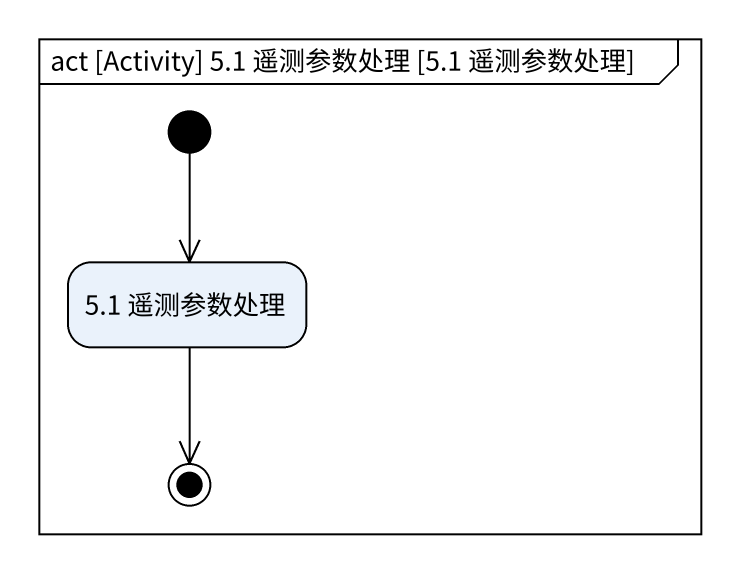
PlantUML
@startuml
mainframe act [Activity] 5.1 遥测参数处理 [5.1 遥测参数处理]
hide empty description
state "5.1 遥测参数处理" as s5_1_遥测参数处理
[*] --> s5_1_遥测参数处理
s5_1_遥测参数处理 --> [*]
@enduml
